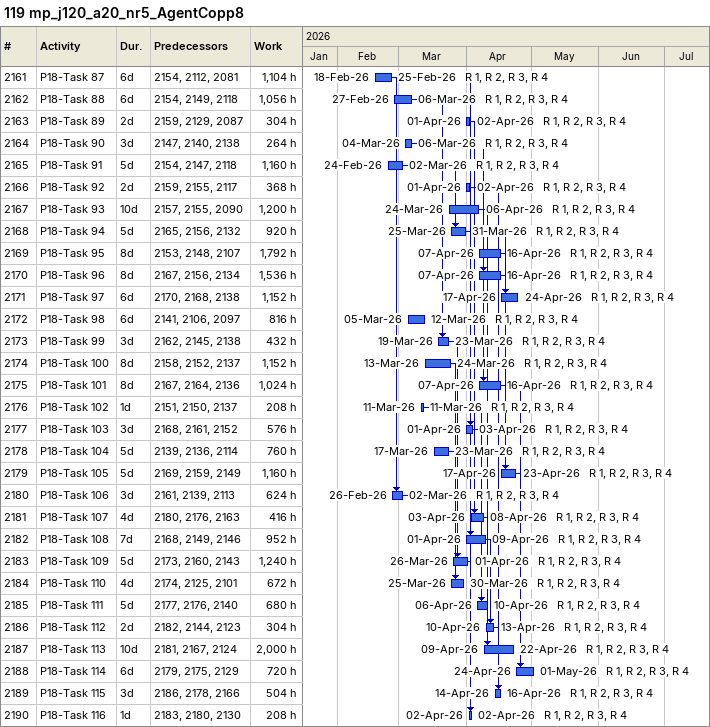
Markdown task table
119 mp_j120_a20_nr5_AgentCopp8

| ID | Task | Duration | Start | Finish | Predecessors | Resources | Work (h) |
|---|---|---|---|---|---|---|---|
| 2161 | P18-Task 87 | 6d | 2026-02-18 | 2026-02-25 | 2154, 2112, 2081 | R 1, R 2, R 3, R 4 | 1104 |
| 2162 | P18-Task 88 | 6d | 2026-02-27 | 2026-03-06 | 2154, 2149, 2118 | R 1, R 2, R 3, R 4 | 1056 |
| 2163 | P18-Task 89 | 2d | 2026-04-01 | 2026-04-02 | 2159, 2129, 2087 | R 1, R 2, R 3, R 4 | 304 |
| 2164 | P18-Task 90 | 3d | 2026-03-04 | 2026-03-06 | 2147, 2140, 2138 | R 1, R 2, R 3, R 4 | 264 |
| 2165 | P18-Task 91 | 5d | 2026-02-24 | 2026-03-02 | 2154, 2147, 2118 | R 1, R 2, R 3, R 4 | 1160 |
| 2166 | P18-Task 92 | 2d | 2026-04-01 | 2026-04-02 | 2159, 2155, 2117 | R 1, R 2, R 3, R 4 | 368 |
| 2167 | P18-Task 93 | 10d | 2026-03-24 | 2026-04-06 | 2157, 2155, 2090 | R 1, R 2, R 3, R 4 | 1200 |
| 2168 | P18-Task 94 | 5d | 2026-03-25 | 2026-03-31 | 2165, 2156, 2132 | R 1, R 2, R 3, R 4 | 920 |
| 2169 | P18-Task 95 | 8d | 2026-04-07 | 2026-04-16 | 2153, 2148, 2107 | R 1, R 2, R 3, R 4 | 1792 |
| 2170 | P18-Task 96 | 8d | 2026-04-07 | 2026-04-16 | 2167, 2156, 2134 | R 1, R 2, R 3, R 4 | 1536 |
| 2171 | P18-Task 97 | 6d | 2026-04-17 | 2026-04-24 | 2170, 2168, 2138 | R 1, R 2, R 3, R 4 | 1152 |
| 2172 | P18-Task 98 | 6d | 2026-03-05 | 2026-03-12 | 2141, 2106, 2097 | R 1, R 2, R 3, R 4 | 816 |
| 2173 | P18-Task 99 | 3d | 2026-03-19 | 2026-03-23 | 2162, 2145, 2138 | R 1, R 2, R 3, R 4 | 432 |
| 2174 | P18-Task 100 | 8d | 2026-03-13 | 2026-03-24 | 2158, 2152, 2137 | R 1, R 2, R 3, R 4 | 1152 |
| 2175 | P18-Task 101 | 8d | 2026-04-07 | 2026-04-16 | 2167, 2164, 2136 | R 1, R 2, R 3, R 4 | 1024 |
| 2176 | P18-Task 102 | 1d | 2026-03-11 | 2026-03-11 | 2151, 2150, 2137 | R 1, R 2, R 3, R 4 | 208 |
| 2177 | P18-Task 103 | 3d | 2026-04-01 | 2026-04-03 | 2168, 2161, 2152 | R 1, R 2, R 3, R 4 | 576 |
| 2178 | P18-Task 104 | 5d | 2026-03-17 | 2026-03-23 | 2139, 2136, 2114 | R 1, R 2, R 3, R 4 | 760 |
| 2179 | P18-Task 105 | 5d | 2026-04-17 | 2026-04-23 | 2169, 2159, 2149 | R 1, R 2, R 3, R 4 | 1160 |
| 2180 | P18-Task 106 | 3d | 2026-02-26 | 2026-03-02 | 2161, 2139, 2113 | R 1, R 2, R 3, R 4 | 624 |
| 2181 | P18-Task 107 | 4d | 2026-04-03 | 2026-04-08 | 2180, 2176, 2163 | R 1, R 2, R 3, R 4 | 416 |
| 2182 | P18-Task 108 | 7d | 2026-04-01 | 2026-04-09 | 2168, 2149, 2146 | R 1, R 2, R 3, R 4 | 952 |
| 2183 | P18-Task 109 | 5d | 2026-03-26 | 2026-04-01 | 2173, 2160, 2143 | R 1, R 2, R 3, R 4 | 1240 |
| 2184 | P18-Task 110 | 4d | 2026-03-25 | 2026-03-30 | 2174, 2125, 2101 | R 1, R 2, R 3, R 4 | 672 |
| 2185 | P18-Task 111 | 5d | 2026-04-06 | 2026-04-10 | 2177, 2176, 2140 | R 1, R 2, R 3, R 4 | 680 |
| 2186 | P18-Task 112 | 2d | 2026-04-10 | 2026-04-13 | 2182, 2144, 2123 | R 1, R 2, R 3, R 4 | 304 |
| 2187 | P18-Task 113 | 10d | 2026-04-09 | 2026-04-22 | 2181, 2167, 2124 | R 1, R 2, R 3, R 4 | 2000 |
| 2188 | P18-Task 114 | 6d | 2026-04-24 | 2026-05-01 | 2179, 2175, 2129 | R 1, R 2, R 3, R 4 | 720 |
| 2189 | P18-Task 115 | 3d | 2026-04-14 | 2026-04-16 | 2186, 2178, 2166 | R 1, R 2, R 3, R 4 | 504 |
| 2190 | P18-Task 116 | 1d | 2026-04-02 | 2026-04-02 | 2183, 2180, 2130 | R 1, R 2, R 3, R 4 | 208 |
